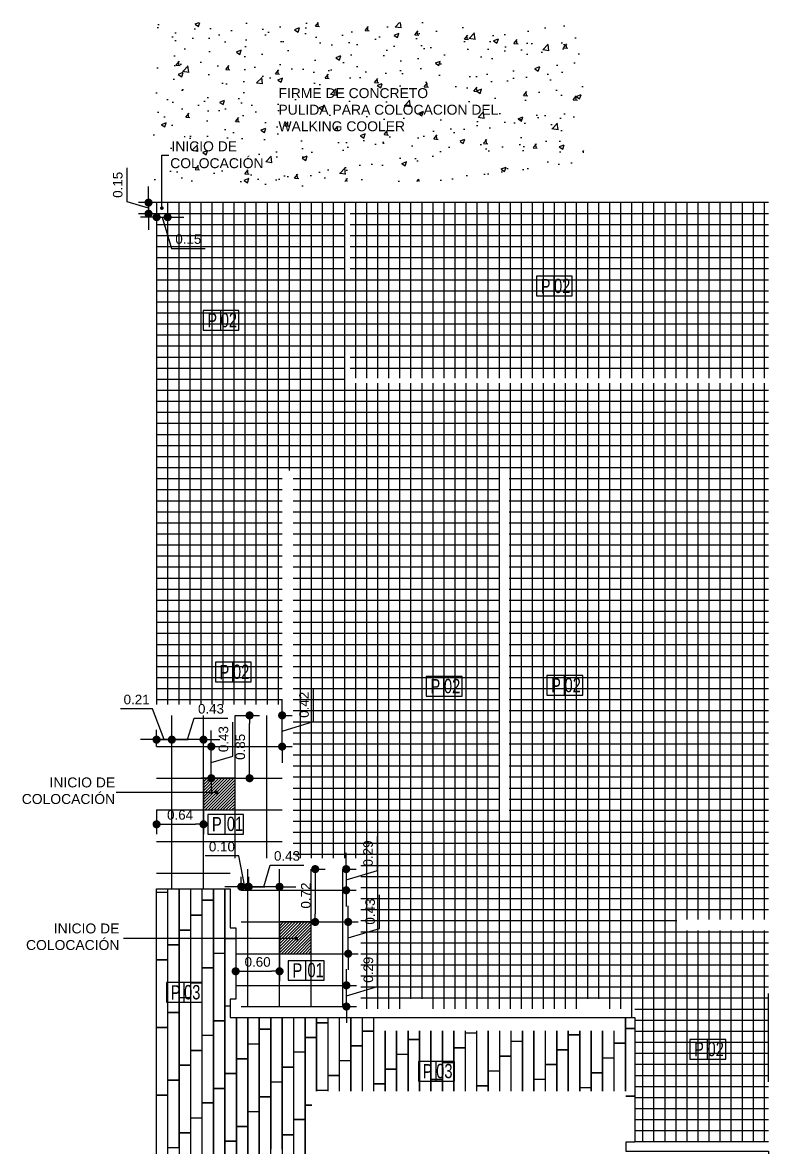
# Model space of a CAD drawing. Header units: metres. Extents: x 289 to 442, y 174 to 231.
# Drawn here: x 394.31 to 404.44, y 187.36 to 202.63 of the extents above; entities that cross this region are included whole.
import ezdxf

# ---------------------------------------------------------------- set-up
doc = ezdxf.new("R2010")
doc.units = ezdxf.units.M
doc.layers.add('A-Piso', color=9, linetype='Continuous')
doc.layers.add('DIM', color=8, linetype='Continuous')
doc.styles.add('Arial', font='arial.ttf', dxfattribs={"height": 0.15})
doc.styles.add('Cotas 75', font='arial.ttf', dxfattribs={"height": 0.13})
doc.styles.add('SWISS', font='swisscl.ttf')
doc.dimstyles.new('COTAS CONSTRUCTIVAS 1-100', dxfattribs={"dimtxt": 0.15, "dimasz": 0.05, "dimexe": 0.11, "dimexo": 0, "dimgap": 0.05, "dimtad": 2, "dimzin": 1, "dimdsep": 46, "dimtxsty": 'Arial', "dimblk": 'DOT', "dimcen": -0.07, "dimdle": 0.15, "dimclrd": 9, "dimclre": 9, "dimclrt": 7, "dimaunit": 1, "dimadec": 4, "dimazin": 0, "dimtfac": 1, "dimtix": 1, "dimtmove": 2, "dimatfit": 1, "dimldrblk": 'DOT', "dimfxl": 0, "dimtolj": 1, "dimtzin": 0, "dimarcsym": 0})
doc.dimstyles.new('Estilo 75', dxfattribs={"dimtxt": 0.13, "dimasz": 0.11, "dimexe": 0.135, "dimexo": 0, "dimgap": 0.06, "dimtad": 1, "dimzin": 1, "dimdsep": 46, "dimtxsty": 'Cotas 75', "dimblk": 'DOT', "dimcen": 0.135, "dimdle": 0.135, "dimclrd": 9, "dimclre": 9, "dimclrt": 256, "dimadec": 0, "dimazin": 0, "dimtfac": 1, "dimtmove": 1, "dimatfit": 1, "dimfxl": 0, "dimarcsym": 0})

# ---------------------------------------------------------------- blocks, each defined once
blk = doc.blocks.new('_Dot')
at = {"color": 0, "linetype": 'ByBlock', "lineweight": -2}
blk.add_line((-0.5, 0), (-1, 0), dxfattribs=at)
at = {"color": 0, "linetype": 'ByBlock', "const_width": 0.5}
blk.add_lwpolyline([(-0.25, 0, 1), (0.25, 0, 1)], format="xyb", close=True, dxfattribs=at)
blk = doc.blocks.new('*D5')
at = {"layer": 'A-Piso', "color": 9, "lineweight": -2, "transparency": 16777216}
for p, q in [((396.075, 193.317), (395.642, 193.317)), ((396.234, 192.899), (396.075, 193.317)), ((396.13, 192.805), (396.13, 193.034)), ((396.337, 192.805), (396.337, 193.034)), ((396.02, 192.899), (395.91, 192.899)), ((396.13, 192.899), (396.337, 192.899)), ((396.13, 192.899), (396.337, 192.899)), ((396.447, 192.899), (396.557, 192.899))]:
    blk.add_line(p, q, dxfattribs=at)
at = {"layer": 'A-Piso', "color": 9, "lineweight": -2, "transparency": 16777216, "xscale": 0.11, "yscale": 0.11, "zscale": 0.11}
blk.add_blockref('_Dot', (396.13, 192.899), dxfattribs=at)
at = {"layer": 'A-Piso', "color": 9, "lineweight": -2, "transparency": 16777216, "xscale": 0.11, "yscale": 0.11, "zscale": 0.11, "rotation": 180}
blk.add_blockref('_Dot', (396.337, 192.899), dxfattribs=at)
at = {"layer": 'A-Piso', "transparency": 16777216, "insert": (395.859, 193.443), "char_height": 0.13, "attachment_point": 5, "style": 'Cotas 75'}
blk.add_mtext('0.21', dxfattribs=at)
blk = doc.blocks.new('*D6')
at = {"layer": 'A-Piso', "color": 9, "lineweight": -2, "transparency": 16777216}
for p, q in [((396.552, 192.899), (396.64, 193.191)), ((396.64, 193.191), (397.097, 193.191)), ((396.337, 192.805), (396.337, 193.034)), ((396.767, 192.805), (396.767, 193.034)), ((396.227, 192.899), (396.117, 192.899)), ((396.767, 192.899), (396.337, 192.899)), ((396.767, 192.899), (396.337, 192.899)), ((396.877, 192.899), (396.987, 192.899))]:
    blk.add_line(p, q, dxfattribs=at)
at = {"layer": 'A-Piso', "color": 9, "lineweight": -2, "transparency": 16777216, "xscale": 0.11, "yscale": 0.11, "zscale": 0.11}
blk.add_blockref('_Dot', (396.337, 192.899), dxfattribs=at)
at = {"layer": 'A-Piso', "color": 9, "lineweight": -2, "transparency": 16777216, "xscale": 0.11, "yscale": 0.11, "zscale": 0.11, "rotation": 180}
blk.add_blockref('_Dot', (396.767, 192.899), dxfattribs=at)
at = {"layer": 'A-Piso', "transparency": 16777216, "insert": (396.869, 193.317), "char_height": 0.13, "attachment_point": 5, "style": 'Cotas 75'}
blk.add_mtext('0.43', dxfattribs=at)
blk = doc.blocks.new('*D7')
at = {"layer": 'A-Piso', "color": 9, "lineweight": -2, "transparency": 16777216}
for p, q in [((396.873, 192.915), (396.873, 193.025)), ((397.164, 192.677), (397.164, 193.135)), ((396.767, 192.805), (397.008, 192.805)), ((396.873, 192.375), (396.873, 192.805)), ((396.873, 192.375), (396.873, 192.805)), ((396.873, 192.59), (397.164, 192.677)), ((397.197, 192.375), (396.738, 192.375)), ((396.873, 192.265), (396.873, 192.155))]:
    blk.add_line(p, q, dxfattribs=at)
at = {"layer": 'A-Piso', "color": 9, "lineweight": -2, "transparency": 16777216, "xscale": 0.11, "yscale": 0.11, "zscale": 0.11}
for p, rotation in [((396.873, 192.805), 270), ((396.873, 192.375), 90)]:
    blk.add_blockref('_Dot', p, dxfattribs=dict(at, rotation=rotation))
at = {"layer": 'A-Piso', "transparency": 16777216, "insert": (397.038, 192.906), "char_height": 0.13, "attachment_point": 5, "rotation": 90, "style": 'Cotas 75'}
blk.add_mtext('0.43', dxfattribs=at)
blk = doc.blocks.new('*D8')
at = {"layer": 'A-Piso', "color": 9, "lineweight": -2, "transparency": 16777216}
for p, q in [((397.197, 193.228), (397.528, 193.228)), ((397.393, 192.485), (397.393, 193.118)), ((397.197, 192.375), (397.528, 192.375))]:
    blk.add_line(p, q, dxfattribs=at)
at = {"layer": 'A-Piso', "color": 9, "lineweight": -2, "transparency": 16777216, "xscale": 0.11, "yscale": 0.11, "zscale": 0.11}
for p, rotation in [((397.393, 193.228), 90), ((397.393, 192.375), 270)]:
    blk.add_blockref('_Dot', p, dxfattribs=dict(at, rotation=rotation))
at = {"layer": 'A-Piso', "transparency": 16777216, "insert": (397.267, 192.801), "char_height": 0.13, "attachment_point": 5, "rotation": 90, "style": 'Cotas 75'}
blk.add_mtext('0.85', dxfattribs=at)
blk = doc.blocks.new('*D9')
at = {"layer": 'A-Piso', "color": 9, "lineweight": -2, "transparency": 16777216}
for p, q in [((396.13, 191.945), (396.13, 191.615)), ((396.767, 191.945), (396.767, 191.615)), ((396.24, 191.75), (396.657, 191.75))]:
    blk.add_line(p, q, dxfattribs=at)
at = {"layer": 'A-Piso', "color": 9, "lineweight": -2, "transparency": 16777216, "xscale": 0.11, "yscale": 0.11, "zscale": 0.11, "rotation": 180}
blk.add_blockref('_Dot', (396.13, 191.75), dxfattribs=at)
at = {"layer": 'A-Piso', "color": 9, "lineweight": -2, "transparency": 16777216, "xscale": 0.11, "yscale": 0.11, "zscale": 0.11}
blk.add_blockref('_Dot', (396.767, 191.75), dxfattribs=at)
at = {"layer": 'A-Piso', "transparency": 16777216, "insert": (396.449, 191.877), "char_height": 0.13, "attachment_point": 5, "style": 'Cotas 75'}
blk.add_mtext('0.64', dxfattribs=at)
blk = doc.blocks.new('*D10')
at = {"layer": 'A-Piso', "color": 9, "lineweight": -2, "transparency": 16777216}
for p, q in [((397.246, 191.32), (396.789, 191.32)), ((397.33, 190.902), (397.246, 191.32)), ((397.279, 190.854), (397.279, 191.037)), ((397.381, 190.879), (397.381, 191.037)), ((397.169, 190.902), (397.059, 190.902)), ((397.279, 190.902), (397.381, 190.902)), ((397.279, 190.902), (397.381, 190.902)), ((397.491, 190.902), (397.601, 190.902))]:
    blk.add_line(p, q, dxfattribs=at)
at = {"layer": 'A-Piso', "color": 9, "lineweight": -2, "transparency": 16777216, "xscale": 0.11, "yscale": 0.11, "zscale": 0.11}
blk.add_blockref('_Dot', (397.279, 190.902), dxfattribs=at)
at = {"layer": 'A-Piso', "color": 9, "lineweight": -2, "transparency": 16777216, "xscale": 0.11, "yscale": 0.11, "zscale": 0.11, "rotation": 180}
blk.add_blockref('_Dot', (397.381, 190.902), dxfattribs=at)
at = {"layer": 'A-Piso', "transparency": 16777216, "insert": (397.017, 191.446), "char_height": 0.13, "attachment_point": 5, "style": 'Cotas 75'}
blk.add_mtext('0.10', dxfattribs=at)
blk = doc.blocks.new('*D11')
at = {"layer": 'A-Piso', "color": 9, "lineweight": -2, "transparency": 16777216}
for p, q in [((397.585, 190.902), (397.673, 191.194)), ((397.673, 191.194), (398.13, 191.194)), ((397.37, 190.854), (397.37, 191.037)), ((397.8, 190.854), (397.8, 191.037)), ((397.26, 190.902), (397.15, 190.902)), ((397.8, 190.902), (397.37, 190.902)), ((397.8, 190.902), (397.37, 190.902)), ((397.91, 190.902), (398.02, 190.902))]:
    blk.add_line(p, q, dxfattribs=at)
at = {"layer": 'A-Piso', "color": 9, "lineweight": -2, "transparency": 16777216, "xscale": 0.11, "yscale": 0.11, "zscale": 0.11}
blk.add_blockref('_Dot', (397.37, 190.902), dxfattribs=at)
at = {"layer": 'A-Piso', "color": 9, "lineweight": -2, "transparency": 16777216, "xscale": 0.11, "yscale": 0.11, "zscale": 0.11, "rotation": 180}
blk.add_blockref('_Dot', (397.8, 190.902), dxfattribs=at)
at = {"layer": 'A-Piso', "transparency": 16777216, "insert": (397.901, 191.32), "char_height": 0.13, "attachment_point": 5, "style": 'Cotas 75'}
blk.add_mtext('0.43', dxfattribs=at)
blk = doc.blocks.new('*D12')
at = {"layer": 'A-Piso', "color": 9, "lineweight": -2, "transparency": 16777216}
for p, q in [((398.259, 193.144), (398.259, 193.6)), ((397.835, 193.338), (397.835, 193.448)), ((397.835, 193.228), (397.97, 193.228)), ((397.835, 192.805), (397.835, 193.228)), ((397.835, 192.805), (397.835, 193.228)), ((397.835, 193.016), (398.259, 193.144)), ((397.835, 192.805), (397.97, 192.805)), ((397.835, 192.695), (397.835, 192.585))]:
    blk.add_line(p, q, dxfattribs=at)
at = {"layer": 'A-Piso', "color": 9, "lineweight": -2, "transparency": 16777216, "xscale": 0.11, "yscale": 0.11, "zscale": 0.11}
for p, rotation in [((397.835, 193.228), 270), ((397.835, 192.805), 90)]:
    blk.add_blockref('_Dot', p, dxfattribs=dict(at, rotation=rotation))
at = {"layer": 'A-Piso', "transparency": 16777216, "insert": (398.133, 193.372), "char_height": 0.13, "attachment_point": 5, "rotation": 90, "style": 'Cotas 75'}
blk.add_mtext('0.42', dxfattribs=at)
blk = doc.blocks.new('*D13')
at = {"layer": 'A-Piso', "color": 9, "lineweight": -2, "transparency": 16777216}
for p, q in [((399.129, 191.125), (399.129, 191.583)), ((398.705, 191.252), (398.705, 191.362)), ((398.66, 191.142), (398.84, 191.142)), ((398.705, 191.142), (398.705, 190.854)), ((398.705, 191.142), (398.705, 190.854)), ((398.705, 190.998), (399.129, 191.125)), ((398.66, 190.854), (398.84, 190.854)), ((398.705, 190.744), (398.705, 190.634))]:
    blk.add_line(p, q, dxfattribs=at)
at = {"layer": 'A-Piso', "color": 9, "lineweight": -2, "transparency": 16777216, "xscale": 0.11, "yscale": 0.11, "zscale": 0.11}
for p, rotation in [((398.705, 191.142), 270), ((398.705, 190.854), 90)]:
    blk.add_blockref('_Dot', p, dxfattribs=dict(at, rotation=rotation))
at = {"layer": 'A-Piso', "transparency": 16777216, "insert": (399.002, 191.354), "char_height": 0.13, "attachment_point": 5, "rotation": 90, "style": 'Cotas 75'}
blk.add_mtext('0.29', dxfattribs=at)
blk = doc.blocks.new('*D14')
at = {"layer": 'A-Piso', "color": 9, "lineweight": -2, "transparency": 16777216}
for p, q in [((398.23, 191.142), (398.419, 191.142)), ((398.284, 191.032), (398.284, 190.534)), ((398.23, 190.424), (398.419, 190.424))]:
    blk.add_line(p, q, dxfattribs=at)
at = {"layer": 'A-Piso', "color": 9, "lineweight": -2, "transparency": 16777216, "xscale": 0.11, "yscale": 0.11, "zscale": 0.11}
for p, rotation in [((398.284, 191.142), 90), ((398.284, 190.424), 270)]:
    blk.add_blockref('_Dot', p, dxfattribs=dict(at, rotation=rotation))
at = {"layer": 'A-Piso', "transparency": 16777216, "insert": (398.157, 190.783), "char_height": 0.13, "attachment_point": 5, "rotation": 90, "style": 'Cotas 75'}
blk.add_mtext('0.72', dxfattribs=at)
blk = doc.blocks.new('*D15')
at = {"layer": 'A-Piso', "color": 9, "lineweight": -2, "transparency": 16777216}
for p, q in [((397.204, 189.994), (397.204, 189.62)), ((397.8, 189.994), (397.8, 189.62)), ((397.314, 189.755), (397.69, 189.755))]:
    blk.add_line(p, q, dxfattribs=at)
at = {"layer": 'A-Piso', "color": 9, "lineweight": -2, "transparency": 16777216, "xscale": 0.11, "yscale": 0.11, "zscale": 0.11, "rotation": 180}
blk.add_blockref('_Dot', (397.204, 189.755), dxfattribs=at)
at = {"layer": 'A-Piso', "color": 9, "lineweight": -2, "transparency": 16777216, "xscale": 0.11, "yscale": 0.11, "zscale": 0.11}
blk.add_blockref('_Dot', (397.8, 189.755), dxfattribs=at)
at = {"layer": 'A-Piso', "transparency": 16777216, "insert": (397.502, 189.881), "char_height": 0.13, "attachment_point": 5, "style": 'Cotas 75'}
blk.add_mtext('0.60', dxfattribs=at)
blk = doc.blocks.new('*D16')
at = {"layer": 'A-Piso', "color": 9, "lineweight": -2, "transparency": 16777216}
for p, q in [((399.156, 190.336), (399.156, 190.794)), ((398.732, 190.534), (398.732, 190.644)), ((398.66, 190.424), (398.867, 190.424)), ((398.732, 189.994), (398.732, 190.424)), ((398.732, 189.994), (398.732, 190.424)), ((398.732, 190.209), (399.156, 190.336)), ((398.66, 189.994), (398.867, 189.994)), ((398.732, 189.884), (398.732, 189.774))]:
    blk.add_line(p, q, dxfattribs=at)
at = {"layer": 'A-Piso', "color": 9, "lineweight": -2, "transparency": 16777216, "xscale": 0.11, "yscale": 0.11, "zscale": 0.11}
for p, rotation in [((398.732, 190.424), 270), ((398.732, 189.994), 90)]:
    blk.add_blockref('_Dot', p, dxfattribs=dict(at, rotation=rotation))
at = {"layer": 'A-Piso', "transparency": 16777216, "insert": (399.03, 190.565), "char_height": 0.13, "attachment_point": 5, "rotation": 90, "style": 'Cotas 75'}
blk.add_mtext('0.43', dxfattribs=at)
blk = doc.blocks.new('*D17')
at = {"layer": 'A-Piso', "color": 9, "lineweight": -2, "transparency": 16777216}
for p, q in [((399.132, 189.547), (399.132, 190.005)), ((398.708, 189.674), (398.708, 189.784)), ((398.66, 189.564), (398.843, 189.564)), ((398.708, 189.276), (398.708, 189.564)), ((398.708, 189.276), (398.708, 189.564)), ((398.708, 189.42), (399.132, 189.547)), ((398.66, 189.276), (398.843, 189.276)), ((398.708, 189.166), (398.708, 189.056))]:
    blk.add_line(p, q, dxfattribs=at)
at = {"layer": 'A-Piso', "color": 9, "lineweight": -2, "transparency": 16777216, "xscale": 0.11, "yscale": 0.11, "zscale": 0.11}
for p, rotation in [((398.708, 189.564), 270), ((398.708, 189.276), 90)]:
    blk.add_blockref('_Dot', p, dxfattribs=dict(at, rotation=rotation))
at = {"layer": 'A-Piso', "transparency": 16777216, "insert": (399.006, 189.776), "char_height": 0.13, "attachment_point": 5, "rotation": 90, "style": 'Cotas 75'}
blk.add_mtext('0.29', dxfattribs=at)
blk = doc.blocks.new('*D25')
at = {"layer": 'A-Piso', "color": 9, "lineweight": -2, "transparency": 16777216}
for p, q in [((395.729, 200.201), (395.729, 200.659)), ((396.021, 200.298), (396.021, 200.408)), ((396.021, 200.113), (395.729, 200.201)), ((396.13, 200.188), (395.886, 200.188)), ((396.13, 200.038), (395.886, 200.038)), ((396.021, 200.188), (396.021, 200.038)), ((396.021, 200.188), (396.021, 200.038)), ((396.021, 199.928), (396.021, 199.818))]:
    blk.add_line(p, q, dxfattribs=at)
at = {"layer": 'A-Piso', "color": 9, "lineweight": -2, "transparency": 16777216, "xscale": 0.11, "yscale": 0.11, "zscale": 0.11}
for p, rotation in [((396.021, 200.188), 270), ((396.021, 200.038), 90)]:
    blk.add_blockref('_Dot', p, dxfattribs=dict(at, rotation=rotation))
at = {"layer": 'A-Piso', "transparency": 16777216, "insert": (395.603, 200.43), "char_height": 0.13, "attachment_point": 5, "rotation": 90, "style": 'Cotas 75'}
blk.add_mtext('0.15', dxfattribs=at)
blk = doc.blocks.new('*D26')
at = {"layer": 'A-Piso', "color": 9, "lineweight": -2, "transparency": 16777216}
for p, q in [((396.13, 200.038), (396.13, 199.856)), ((396.28, 200.038), (396.28, 199.856)), ((396.02, 199.991), (395.91, 199.991)), ((396.13, 199.991), (396.28, 199.991)), ((396.13, 199.991), (396.28, 199.991)), ((396.205, 199.991), (396.332, 199.566)), ((396.39, 199.991), (396.5, 199.991)), ((396.332, 199.566), (396.791, 199.566))]:
    blk.add_line(p, q, dxfattribs=at)
at = {"layer": 'A-Piso', "color": 9, "lineweight": -2, "transparency": 16777216, "xscale": 0.11, "yscale": 0.11, "zscale": 0.11}
blk.add_blockref('_Dot', (396.13, 199.991), dxfattribs=at)
at = {"layer": 'A-Piso', "color": 9, "lineweight": -2, "transparency": 16777216, "xscale": 0.11, "yscale": 0.11, "zscale": 0.11, "rotation": 180}
blk.add_blockref('_Dot', (396.28, 199.991), dxfattribs=at)
at = {"layer": 'A-Piso', "transparency": 16777216, "insert": (396.561, 199.693), "char_height": 0.13, "attachment_point": 5, "style": 'Cotas 75'}
blk.add_mtext('0.15', dxfattribs=at)

msp = doc.modelspace()

# ---------------------------------------------------------------- hatches: boundary and pattern name
at = {"true_color": 0x939598}
h = msp.add_hatch(dxfattribs=at)
h.set_pattern_fill('ANSI31', color=252, scale=0.009)
h.paths.add_polyline_path([(397.197, 192.375), (396.767, 192.375), (396.767, 191.945), (397.197, 191.945)])
h = msp.add_hatch(dxfattribs=at)
h.set_pattern_fill('ANSI31', color=252, scale=0.009)
h.paths.add_polyline_path([(398.23, 190.303, -0.127008), (398.081, 190.383, -0.110816), (398.044, 190.424), (397.8, 190.424), (397.8, 190.072), (397.821, 190.051, -0.002561), (397.827, 190.045), (397.827, 190.045), (397.8, 190.017), (397.8, 189.994), (398.23, 189.994)])
h.paths.add_polyline_path([(398.119, 190.424), (398.046, 190.424, 0.108588), (398.083, 190.384, 0.126711), (398.23, 190.305), (398.23, 190.363, -0.003834), (398.225, 190.364, -0.119942)], flags=17)
h.paths.add_polyline_path([(398.23, 190.424), (398.044, 190.424, 0.110816), (398.081, 190.383, 0.127008), (398.23, 190.303)])
h.paths.add_polyline_path([(397.821, 190.051, 0.008566), (397.8, 190.071), (397.8, 190.017), (397.827, 190.045)], flags=17)
h = msp.add_hatch(dxfattribs=at)
h.set_pattern_fill('ANSI31', color=252, scale=0.009)
h.paths.add_polyline_path([(398.23, 190.363, -0.003834), (398.225, 190.364, -0.119942), (398.119, 190.424), (398.046, 190.424, 0.108588), (398.083, 190.384, 0.126711), (398.23, 190.305)])
at = {"layer": 'DIM'}
h = msp.add_hatch(dxfattribs=at)
h.set_pattern_fill('AR-CONC', color=256, scale=0.0037)
h.set_pattern_definition([(50, (-5598.3021, -1620.7972), (0.674083275, -0.058974616), [0.070485, -0.775335]), (355, (-5598.3021, -1620.7972), (-0.13040066, 0.70691033), [0.056388, -0.62027016]), (100.451445, (-5598.2459, -1620.8021), (0.543682614, 0.64793568), [0.05990303, -0.658933905]), (46.1842, (-5598.3021, -1620.60925), (1.00299245, -0.15555661), [0.1057275, -1.1630025]), (96.635558, (-5598.2185, -1620.6222), (0.8783953, 0.91547666), [0.08985459, -0.98840175]), (351.184151, (-5598.3021, -1620.6092), (0.8783953, 0.91547666), [0.08458188, -0.930401]), (21, (-5598.2081, -1620.65624), (0.56097325, -0.378381233), [0.070485, -0.775335]), (326, (-5598.2081, -1620.65624), (0.228667505, 0.681495475), [0.056388, -0.620268]), (71.451445, (-5598.16136, -1620.6878), (0.78964075, 0.303114245), [0.05990303, -0.65893277]), (37.5, (-5598.30209, -1620.7972), (0.011427832, 0.312853644), [0, -0.6127496, 0, -0.629666, 0, -0.6226175]), (7.5, (-5598.3021, -1620.7972), (0.247232751, 0.370668127), [0, -0.3590036, 0, -0.5986526, 0, -0.2372995]), (327.5, (-5598.51166, -1620.7972), (0.501685202, -0.021196353), [0, -0.23495, 0, -0.733044, 0, -0.972693]), (317.5, (-5598.60564, -1620.7972), (0.54807797, 0.094078017), [0, -0.305435, 0, -0.4868164, 0, -0.690753])])
h.paths.add_polyline_path([(401.934, 202.633), (400.253, 202.633), (400.253, 202.011), (400.151, 202.011), (400.151, 202.633), (396.083, 202.633), (396.082, 200.475), (397.334, 200.475), (397.334, 200.374), (398.248, 200.374), (398.248, 200.475), (400.151, 200.475), (400.151, 201.097), (400.253, 201.097), (400.253, 200.475), (401.934, 200.475)])

# ---------------------------------------------------------------- linework, layer by layer
for points in [[(396.337, 190.875), (396.337, 193.228)], [(396.767, 190.875), (396.767, 193.228)], [(397.197, 191.292), (397.197, 193.228)], [(397.627, 191.292), (397.627, 193.228)], [(396.13, 192.805), (397.835, 192.805)], [(396.13, 192.375), (397.835, 192.375)], [(396.13, 191.945), (397.835, 191.945)], [(396.13, 191.515), (397.835, 191.515)], [(396.13, 191.085), (397.129, 191.085)], [(397.37, 189.276), (397.37, 191.142)], [(397.8, 189.276), (397.8, 191.142)], [(398.23, 189.276), (398.23, 191.142)], [(398.66, 189.276), (398.66, 191.142)], [(397.204, 190.346), (397.204, 189.376), (397.129, 189.376), (397.129, 189.126), (402.503, 189.126), (402.623, 189.126), (402.623, 187.435), (402.503, 187.435), (402.503, 187.315), (404.44, 187.315), (404.44, 179.842), (396.13, 179.842), (396.13, 190.875), (397.129, 190.875), (397.129, 190.346)], [(396.13, 179.842), (396.13, 190.875)], [(396.282, 190.83), (396.282, 190.875)], [(396.285, 190.117), (396.285, 190.875)], [(396.438, 190.117), (396.438, 190.875)], [(396.441, 190.318), (396.441, 190.875)], [(396.593, 190.318), (396.593, 190.875)], [(396.596, 190.519), (396.596, 190.875)], [(396.748, 190.519), (396.748, 190.875)], [(396.751, 190.72), (396.751, 190.875)], [(396.904, 190.72), (396.904, 190.875)], [(396.907, 190.003), (396.907, 190.875)], [(397.059, 190.003), (397.059, 190.875)], [(397.062, 190.204), (397.062, 190.875)], [(396.13, 190.83), (396.282, 190.83)], [(396.13, 190.827), (396.282, 190.827)], [(396.282, 189.913), (396.282, 190.827)], [(397.279, 190.854), (398.752, 190.854)], [(396.904, 190.72), (396.751, 190.72)], [(396.904, 190.717), (396.751, 190.717)], [(396.751, 189.802), (396.751, 190.717)], [(396.904, 189.802), (396.904, 190.717)], [(396.596, 190.519), (396.748, 190.519)], [(396.596, 190.516), (396.748, 190.516)], [(396.596, 189.601), (396.596, 190.516)], [(396.748, 189.601), (396.748, 190.516)], [(397.279, 190.424), (398.752, 190.424)], [(396.441, 190.318), (396.593, 190.318)], [(396.441, 190.315), (396.593, 190.315)], [(396.441, 189.4), (396.441, 190.315)], [(396.593, 189.4), (396.593, 190.315)], [(396.285, 190.117), (396.438, 190.117)], [(396.285, 190.114), (396.438, 190.114)], [(396.285, 189.199), (396.285, 190.114)], [(396.438, 189.199), (396.438, 190.114)], [(397.062, 190.204), (397.204, 190.204)], [(397.062, 190.201), (397.204, 190.201)], [(397.062, 189.287), (397.062, 190.201)], [(396.907, 190.003), (397.059, 190.003)], [(396.907, 190), (397.059, 190)], [(396.907, 189.086), (396.907, 190)], [(397.059, 189.086), (397.059, 190)], [(397.204, 189.994), (398.752, 189.994)], [(396.13, 189.913), (396.282, 189.913)], [(396.13, 189.91), (396.282, 189.91)], [(396.282, 188.995), (396.282, 189.91)], [(396.904, 189.802), (396.751, 189.802)], [(396.904, 189.799), (396.751, 189.799)], [(396.751, 188.885), (396.751, 189.799)], [(396.904, 188.885), (396.904, 189.799)], [(396.596, 189.601), (396.748, 189.601)], [(396.596, 189.598), (396.748, 189.598)], [(396.596, 188.684), (396.596, 189.598)], [(396.748, 188.684), (396.748, 189.598)], [(397.204, 189.564), (398.752, 189.564)], [(396.441, 189.4), (396.593, 189.4)], [(396.441, 189.397), (396.593, 189.397)], [(396.441, 188.483), (396.441, 189.397)], [(396.593, 188.483), (396.593, 189.397)], [(404.44, 188.254), (404.44, 189.454)], [(396.285, 189.199), (396.438, 189.199)], [(396.285, 189.196), (396.438, 189.196)], [(396.285, 188.282), (396.285, 189.196)], [(396.438, 188.282), (396.438, 189.196)], [(397.062, 189.287), (397.129, 189.287)], [(397.062, 189.284), (397.129, 189.284)], [(397.062, 188.37), (397.062, 189.284)], [(397.279, 189.276), (398.752, 189.276)], [(396.907, 189.086), (397.059, 189.086)], [(396.907, 189.083), (397.059, 189.083)], [(396.907, 188.169), (396.907, 189.083)], [(397.059, 188.169), (397.059, 189.083)], [(397.215, 188.37), (397.215, 189.126)], [(397.218, 188.571), (397.218, 189.126)], [(397.37, 188.571), (397.37, 189.126)], [(397.373, 188.772), (397.373, 189.126)], [(397.525, 188.772), (397.525, 189.126)], [(397.528, 188.973), (397.528, 189.126)], [(397.681, 188.973), (397.681, 189.126)], [(397.684, 188.256), (397.684, 189.126)], [(397.836, 188.256), (397.836, 189.126)], [(397.839, 188.457), (397.839, 189.126)], [(397.992, 188.457), (397.992, 189.126)], [(397.995, 188.658), (397.995, 189.126)], [(398.147, 188.658), (398.147, 189.126)], [(398.15, 188.859), (398.15, 189.126)], [(398.302, 188.859), (398.302, 189.126)], [(398.305, 189.06), (398.305, 189.126)], [(398.305, 189.06), (398.458, 189.06)], [(398.305, 189.057), (398.458, 189.057)], [(398.305, 188.143), (398.305, 189.057)], [(398.458, 189.06), (398.458, 189.126)], [(398.458, 188.143), (398.458, 189.057)], [(398.461, 188.344), (398.461, 189.126)], [(398.613, 188.344), (398.613, 189.126)], [(398.616, 188.128), (398.616, 189.126)], [(398.769, 188.128), (398.769, 189.126)], [(398.772, 188.128), (398.772, 189.126)], [(398.924, 188.128), (398.924, 189.126)], [(398.927, 188.128), (398.927, 189.126)], [(399.079, 188.128), (399.079, 189.126)], [(399.082, 188.128), (399.082, 189.126)], [(402.498, 188.128), (402.498, 189.126)], [(402.501, 188.128), (402.501, 189.126)], [(396.13, 188.995), (396.282, 188.995)], [(396.13, 188.992), (396.282, 188.992)], [(396.282, 188.078), (396.282, 188.992)], [(397.528, 188.973), (397.681, 188.973)], [(397.528, 188.97), (397.681, 188.97)], [(397.528, 188.055), (397.528, 188.97)], [(397.681, 187.138), (397.681, 188.97)], [(398.927, 188.947), (399.079, 188.947)], [(398.927, 188.944), (399.079, 188.944)], [(399.235, 188.128), (399.235, 188.948)], [(399.238, 188.128), (399.238, 188.948)], [(399.39, 188.128), (399.39, 188.948)], [(399.393, 188.128), (399.393, 188.948)], [(399.546, 188.632), (399.546, 188.948)], [(399.549, 188.833), (399.549, 188.948)], [(399.701, 188.833), (399.701, 188.948)], [(399.704, 188.128), (399.704, 188.948)], [(399.856, 188.128), (399.856, 188.948)], [(399.859, 188.128), (399.859, 188.948)], [(400.012, 188.128), (400.012, 188.948)], [(400.015, 188.519), (400.015, 188.948)], [(400.167, 188.128), (400.167, 188.948)], [(400.17, 188.128), (400.17, 188.948)], [(400.323, 188.128), (400.323, 188.948)], [(400.326, 188.128), (400.326, 188.948)], [(400.326, 188.921), (400.481, 188.921)], [(400.326, 188.918), (400.481, 188.918)], [(400.478, 188.128), (400.478, 188.948)], [(400.481, 188.128), (400.481, 188.948)], [(400.633, 188.128), (400.633, 188.948)], [(400.636, 188.128), (400.636, 188.948)], [(400.789, 188.128), (400.789, 188.948)], [(400.792, 188.128), (400.792, 188.948)], [(400.944, 188.128), (400.944, 188.948)], [(400.947, 188.128), (400.947, 188.948)], [(401.1, 188.128), (401.1, 188.948)], [(401.103, 188.128), (401.103, 188.948)], [(401.255, 188.128), (401.255, 188.948)], [(401.258, 188.128), (401.258, 188.948)], [(401.41, 188.128), (401.41, 188.948)], [(401.413, 188.128), (401.413, 188.948)], [(401.566, 188.128), (401.566, 188.948)], [(401.569, 188.128), (401.569, 188.948)], [(401.721, 188.128), (401.721, 188.948)], [(401.724, 188.128), (401.724, 188.948)], [(401.724, 188.895), (401.877, 188.895)], [(401.724, 188.892), (401.877, 188.892)], [(401.877, 188.128), (401.877, 188.948)], [(401.88, 188.128), (401.88, 188.948)], [(402.032, 188.128), (402.032, 188.948)], [(402.035, 188.128), (402.035, 188.948)], [(402.187, 188.128), (402.187, 188.948)], [(402.19, 188.128), (402.19, 188.948)], [(402.343, 188.128), (402.343, 188.948)], [(402.346, 188.128), (402.346, 188.948)], [(402.501, 188.983), (402.623, 188.983)], [(402.501, 188.98), (402.623, 188.98)], [(396.904, 188.885), (396.751, 188.885)], [(396.904, 188.882), (396.751, 188.882)], [(396.751, 187.968), (396.751, 188.882)], [(396.904, 187.968), (396.904, 188.882)], [(397.373, 188.772), (397.525, 188.772)], [(397.373, 188.769), (397.525, 188.769)], [(397.373, 187.854), (397.373, 188.769)], [(397.525, 187.854), (397.525, 188.769)], [(398.15, 188.859), (398.302, 188.859)], [(398.15, 188.856), (398.302, 188.856)], [(398.15, 187.942), (398.15, 188.856)], [(398.302, 188.128), (398.302, 188.856)], [(398.772, 188.746), (398.924, 188.746)], [(398.772, 188.743), (398.924, 188.743)], [(399.549, 188.833), (399.701, 188.833)], [(399.549, 188.83), (399.701, 188.83)], [(399.549, 188.128), (399.549, 188.83)], [(399.701, 188.128), (399.701, 188.83)], [(400.947, 188.808), (401.1, 188.808)], [(400.947, 188.805), (401.1, 188.805)], [(402.346, 188.782), (402.498, 188.782)], [(402.346, 188.779), (402.498, 188.779)], [(396.596, 188.684), (396.748, 188.684)], [(396.596, 188.681), (396.748, 188.681)], [(396.596, 187.767), (396.596, 188.681)], [(396.748, 187.767), (396.748, 188.681)], [(398.147, 188.658), (397.995, 188.658)], [(398.147, 188.655), (397.995, 188.655)], [(397.995, 187.741), (397.995, 188.655)], [(398.147, 187.741), (398.147, 188.655)], [(399.393, 188.632), (399.546, 188.632)], [(399.393, 188.629), (399.546, 188.629)], [(399.546, 188.128), (399.546, 188.629)], [(400.17, 188.72), (400.323, 188.72)], [(400.17, 188.717), (400.323, 188.717)], [(400.792, 188.607), (400.944, 188.607)], [(400.792, 188.604), (400.944, 188.604)], [(401.569, 188.694), (401.721, 188.694)], [(401.569, 188.691), (401.721, 188.691)], [(396.441, 188.483), (396.593, 188.483)], [(396.441, 188.48), (396.593, 188.48)], [(396.441, 187.566), (396.441, 188.48)], [(396.593, 187.566), (396.593, 188.48)], [(397.218, 188.571), (397.37, 188.571)], [(397.218, 188.568), (397.37, 188.568)], [(397.218, 187.653), (397.218, 188.568)], [(397.37, 187.653), (397.37, 188.568)], [(397.839, 188.457), (397.992, 188.457)], [(397.839, 188.454), (397.992, 188.454)], [(397.839, 187.54), (397.839, 188.454)], [(397.992, 187.54), (397.992, 188.454)], [(398.616, 188.545), (398.769, 188.545)], [(398.616, 188.542), (398.769, 188.542)], [(399.238, 188.431), (399.39, 188.431)], [(400.015, 188.519), (400.167, 188.519)], [(400.015, 188.516), (400.167, 188.516)], [(400.015, 188.128), (400.015, 188.516)], [(401.413, 188.493), (401.566, 188.493)], [(401.413, 188.49), (401.566, 188.49)], [(402.19, 188.581), (402.343, 188.581)], [(402.19, 188.578), (402.343, 188.578)], [(396.285, 188.282), (396.438, 188.282)], [(396.285, 188.279), (396.438, 188.279)], [(396.285, 187.365), (396.285, 188.279)], [(396.438, 187.365), (396.438, 188.279)], [(397.062, 188.37), (397.215, 188.37)], [(397.062, 188.367), (397.215, 188.367)], [(397.062, 187.452), (397.062, 188.367)], [(397.215, 187.452), (397.215, 188.367)], [(398.461, 188.344), (398.613, 188.344)], [(398.461, 188.341), (398.613, 188.341)], [(398.461, 188.128), (398.461, 188.341)], [(398.613, 188.128), (398.613, 188.341)], [(399.238, 188.428), (399.39, 188.428)], [(399.859, 188.291), (400.012, 188.291)], [(399.859, 188.288), (400.012, 188.288)], [(400.636, 188.406), (400.789, 188.406)], [(400.636, 188.403), (400.789, 188.403)], [(401.258, 188.292), (401.41, 188.292)], [(401.258, 188.289), (401.41, 188.289)], [(402.035, 188.38), (402.187, 188.38)], [(402.035, 188.377), (402.187, 188.377)], [(396.907, 188.169), (397.059, 188.169)], [(396.907, 188.166), (397.059, 188.166)], [(396.907, 187.251), (396.907, 188.166)], [(397.059, 187.251), (397.059, 188.166)], [(397.684, 188.256), (397.836, 188.256)], [(397.684, 188.253), (397.836, 188.253)], [(397.684, 187.339), (397.684, 188.253)], [(397.836, 187.339), (397.836, 188.253)], [(398.305, 188.143), (398.458, 188.143)], [(398.305, 188.14), (398.458, 188.14)], [(398.305, 188.128), (398.305, 188.14)], [(398.458, 188.128), (398.458, 188.14)], [(399.082, 188.23), (399.235, 188.23)], [(399.082, 188.227), (399.235, 188.227)], [(400.481, 188.205), (400.633, 188.205)], [(400.481, 188.202), (400.633, 188.202)], [(401.88, 188.179), (402.032, 188.179)], [(401.88, 188.176), (402.032, 188.176)], [(396.13, 188.078), (396.282, 188.078)], [(396.13, 188.075), (396.282, 188.075)], [(396.282, 187.161), (396.282, 188.075)], [(397.528, 188.055), (397.681, 188.055)], [(397.528, 188.052), (397.681, 188.052)], [(397.528, 187.138), (397.528, 188.052)], [(402.503, 188.065), (402.623, 188.065)], [(402.503, 188.062), (402.623, 188.062)], [(396.904, 187.968), (396.751, 187.968)], [(396.904, 187.965), (396.751, 187.965)], [(396.751, 187.05), (396.751, 187.965)], [(396.904, 187.05), (396.904, 187.965)], [(397.373, 187.854), (397.525, 187.854)], [(397.373, 187.851), (397.525, 187.851)], [(397.373, 186.937), (397.373, 187.851)], [(397.525, 186.937), (397.525, 187.851)], [(398.15, 187.942), (398.237, 187.942)], [(398.15, 187.939), (398.237, 187.939)], [(398.15, 187.024), (398.15, 187.939)], [(396.596, 187.767), (396.748, 187.767)], [(396.596, 187.764), (396.748, 187.764)], [(396.596, 186.849), (396.596, 187.764)], [(396.748, 186.849), (396.748, 187.764)], [(398.147, 187.741), (397.995, 187.741)], [(397.995, 179.842), (397.995, 187.738)], [(398.147, 187.738), (397.995, 187.738)], [(398.147, 179.842), (398.147, 187.738)], [(396.441, 187.566), (396.593, 187.566)], [(396.441, 187.563), (396.593, 187.563)], [(396.441, 186.648), (396.441, 187.563)], [(396.593, 186.648), (396.593, 187.563)], [(397.218, 187.653), (397.37, 187.653)], [(397.218, 187.65), (397.37, 187.65)], [(397.218, 186.736), (397.218, 187.65)], [(397.37, 186.736), (397.37, 187.65)], [(397.839, 187.54), (397.992, 187.54)], [(397.839, 187.537), (397.992, 187.537)], [(397.839, 186.622), (397.839, 187.537)], [(397.992, 186.622), (397.992, 187.537)], [(396.285, 187.365), (396.438, 187.365)], [(397.062, 187.452), (397.215, 187.452)], [(397.062, 187.449), (397.215, 187.449)], [(397.062, 186.535), (397.062, 187.449)], [(397.215, 186.535), (397.215, 187.449)]]:
    msp.add_lwpolyline(points)
for points in [[(400.323, 189.126), (400.323, 189.126)], [(400.326, 189.126), (400.326, 189.126)], [(400.478, 189.126), (400.478, 189.126)], [(400.481, 189.126), (400.481, 189.126)], [(400.789, 189.126), (400.789, 189.126)], [(400.792, 189.126), (400.792, 189.126)], [(400.944, 189.126), (400.944, 189.126)], [(400.947, 189.126), (400.947, 189.126)], [(401.1, 189.126), (401.1, 189.126)], [(401.103, 189.126), (401.103, 189.126)], [(401.255, 189.126), (401.255, 189.126)], [(401.258, 189.126), (401.258, 189.126)], [(401.41, 189.126), (401.41, 189.126)], [(401.413, 189.126), (401.413, 189.126)], [(401.566, 189.126), (401.566, 189.126)], [(401.569, 189.126), (401.569, 189.126)], [(401.721, 189.126), (401.721, 189.126)], [(401.724, 189.126), (401.724, 189.126)], [(401.877, 189.126), (401.877, 189.126)], [(401.88, 189.126), (401.88, 189.126)], [(402.032, 189.126), (402.032, 189.126)], [(402.035, 189.126), (402.035, 189.126)], [(402.187, 189.126), (402.187, 189.126)], [(402.19, 189.126), (402.19, 189.126)], [(402.343, 189.126), (402.343, 189.126)], [(402.346, 189.126), (402.346, 189.126)]]:
    msp.add_lwpolyline(points, close=True)
at = {"layer": 'A-Piso', "color": 8, "linetype": 'Continuous'}
for points in [[(396.13, 200.188), (396.13, 193.378)], [(404.44, 200.188), (396.13, 200.188)], [(398.69, 200.038), (396.13, 200.038)], [(396.28, 200.188), (396.28, 193.378)], [(396.43, 200.188), (396.43, 193.378)], [(396.58, 200.188), (396.58, 193.378)], [(396.73, 200.188), (396.73, 193.378)], [(396.88, 200.188), (396.88, 193.378)], [(397.03, 200.188), (397.03, 193.378)], [(397.18, 200.188), (397.18, 193.378)], [(397.33, 200.188), (397.33, 193.378)], [(397.48, 200.188), (397.48, 193.378)], [(397.63, 200.188), (397.63, 193.378)], [(397.78, 200.188), (397.78, 193.378)], [(397.93, 200.188), (397.93, 196.551)], [(398.08, 200.188), (398.08, 191.292)], [(398.23, 200.188), (398.23, 191.292)], [(398.38, 200.188), (398.38, 191.292)], [(398.53, 200.188), (398.53, 191.292)], [(398.68, 200.188), (398.68, 191.292)], [(404.44, 200.038), (398.76, 200.038)], [(398.83, 200.188), (398.83, 197.806)], [(398.98, 200.188), (398.98, 197.806)], [(399.13, 200.188), (399.13, 197.806)], [(399.28, 200.188), (399.28, 197.806)], [(399.43, 200.188), (399.43, 197.806)], [(399.58, 200.188), (399.58, 197.806)], [(399.73, 200.188), (399.73, 197.806)], [(399.88, 200.188), (399.88, 197.806)], [(400.03, 200.188), (400.03, 197.806)], [(400.18, 200.188), (400.18, 197.806)], [(400.33, 200.188), (400.33, 197.806)], [(400.48, 200.188), (400.48, 197.806)], [(400.63, 200.188), (400.63, 197.806)], [(400.78, 200.188), (400.78, 197.806)], [(400.93, 200.188), (400.93, 197.806)], [(401.08, 200.188), (401.08, 197.806)], [(401.23, 200.188), (401.23, 197.806)], [(401.38, 200.188), (401.38, 197.806)], [(401.53, 200.188), (401.53, 197.806)], [(401.68, 200.188), (401.68, 197.806)], [(401.83, 200.188), (401.83, 197.806)], [(401.98, 200.188), (401.98, 197.806)], [(402.13, 200.188), (402.13, 197.806)], [(402.28, 200.188), (402.28, 197.806)], [(402.43, 200.188), (402.43, 197.806)], [(402.58, 200.188), (402.58, 197.806)], [(402.73, 200.188), (402.73, 197.806)], [(402.88, 200.188), (402.88, 197.806)], [(403.03, 200.188), (403.03, 197.806)], [(403.18, 200.188), (403.18, 197.806)], [(403.33, 200.188), (403.33, 197.806)], [(403.48, 200.188), (403.48, 197.806)], [(403.63, 200.188), (403.63, 197.806)], [(403.78, 200.188), (403.78, 197.806)], [(403.93, 200.188), (403.93, 197.806)], [(404.08, 200.188), (404.08, 197.806)], [(404.23, 200.188), (404.23, 197.806)], [(404.38, 200.188), (404.38, 197.806)], [(398.69, 199.888), (396.13, 199.888)], [(404.44, 199.888), (398.76, 199.888)], [(398.69, 199.738), (396.13, 199.738)], [(404.44, 199.738), (398.76, 199.738)], [(398.69, 199.588), (396.13, 199.588)], [(404.44, 199.588), (398.76, 199.588)], [(398.69, 199.438), (396.13, 199.438)], [(404.44, 199.438), (398.76, 199.438)], [(398.69, 199.288), (396.13, 199.288)], [(404.44, 199.288), (398.76, 199.288)], [(404.44, 199.138), (396.13, 199.138)], [(404.44, 198.988), (396.13, 198.988)], [(404.44, 198.838), (396.13, 198.838)], [(404.44, 198.688), (396.13, 198.688)], [(404.44, 198.538), (396.13, 198.538)], [(404.44, 198.388), (396.13, 198.388)], [(404.44, 198.238), (396.13, 198.238)], [(398.69, 198.088), (396.13, 198.088)], [(404.44, 198.088), (398.76, 198.088)], [(398.69, 197.938), (396.13, 197.938)], [(404.44, 197.938), (398.76, 197.938)], [(398.69, 197.788), (396.13, 197.788)], [(404.44, 197.638), (396.13, 197.638)], [(398.83, 197.736), (398.83, 191.292)], [(398.98, 197.736), (398.98, 189.246)], [(399.13, 197.736), (399.13, 189.246)], [(399.28, 197.736), (399.28, 189.246)], [(399.43, 197.736), (399.43, 189.246)], [(399.58, 197.736), (399.58, 189.38)], [(399.73, 197.736), (399.73, 189.38)], [(399.88, 197.736), (399.88, 189.246)], [(400.03, 197.736), (400.03, 189.246)], [(400.18, 197.736), (400.18, 189.246)], [(400.33, 197.736), (400.33, 189.246)], [(400.48, 197.736), (400.48, 189.246)], [(400.63, 197.736), (400.63, 189.246)], [(400.78, 197.736), (400.78, 189.246)], [(400.93, 197.736), (400.93, 189.246)], [(401.08, 197.736), (401.08, 189.246)], [(401.23, 197.736), (401.23, 189.246)], [(401.38, 197.736), (401.38, 189.246)], [(401.53, 197.736), (401.53, 189.246)], [(401.68, 197.736), (401.68, 189.246)], [(401.83, 197.736), (401.83, 189.246)], [(401.98, 197.736), (401.98, 189.38)], [(402.13, 197.736), (402.13, 189.38)], [(402.28, 197.736), (402.28, 189.246)], [(402.43, 197.736), (402.43, 189.246)], [(402.58, 197.736), (402.58, 189.126)], [(402.73, 197.736), (402.73, 187.435)], [(402.88, 197.736), (402.88, 187.435)], [(403.03, 197.736), (403.03, 187.435)], [(403.18, 197.736), (403.18, 187.435)], [(403.33, 197.736), (403.33, 190.457)], [(403.48, 197.736), (403.48, 190.457)], [(403.63, 197.736), (403.63, 190.457)], [(403.78, 197.736), (403.78, 190.457)], [(403.93, 197.736), (403.93, 190.457)], [(404.08, 197.736), (404.08, 190.457)], [(404.23, 197.736), (404.23, 190.457)], [(404.38, 197.736), (404.38, 190.457)], [(404.44, 197.488), (396.13, 197.488)], [(404.44, 197.338), (396.13, 197.338)], [(404.44, 197.188), (396.13, 197.188)], [(404.44, 197.038), (396.13, 197.038)], [(404.44, 196.888), (396.13, 196.888)], [(404.44, 196.738), (396.13, 196.738)], [(404.44, 196.588), (396.13, 196.588)], [(397.835, 196.438), (396.13, 196.438)], [(400.79, 196.438), (397.985, 196.438)], [(404.44, 196.438), (400.917, 196.438)], [(397.835, 196.288), (396.13, 196.288)], [(400.79, 196.288), (397.985, 196.288)], [(404.44, 196.288), (400.917, 196.288)], [(397.835, 196.138), (396.13, 196.138)], [(400.79, 196.138), (397.985, 196.138)], [(404.44, 196.138), (400.917, 196.138)], [(397.835, 195.988), (396.13, 195.988)], [(400.79, 195.988), (397.985, 195.988)], [(404.44, 195.988), (400.917, 195.988)], [(397.835, 195.838), (396.13, 195.838)], [(400.79, 195.838), (397.985, 195.838)], [(404.44, 195.838), (400.917, 195.838)], [(397.835, 195.688), (396.13, 195.688)], [(400.79, 195.688), (397.985, 195.688)], [(404.44, 195.688), (400.917, 195.688)], [(397.835, 195.538), (396.13, 195.538)], [(400.79, 195.538), (397.985, 195.538)], [(404.44, 195.538), (400.917, 195.538)], [(397.835, 195.388), (396.13, 195.388)], [(397.835, 195.388), (396.13, 195.388)], [(400.79, 195.388), (397.985, 195.388)], [(400.79, 195.388), (397.985, 195.388)], [(404.44, 195.388), (400.917, 195.388)], [(404.44, 195.388), (400.917, 195.388)], [(397.835, 195.238), (396.13, 195.238)], [(397.835, 195.238), (396.13, 195.238)], [(400.79, 195.238), (397.985, 195.238)], [(400.79, 195.238), (397.985, 195.238)], [(404.44, 195.238), (400.917, 195.238)], [(404.44, 195.238), (400.917, 195.238)], [(397.835, 195.088), (396.13, 195.088)], [(400.79, 195.088), (397.985, 195.088)], [(404.44, 195.088), (400.917, 195.088)], [(397.835, 194.938), (396.13, 194.938)], [(400.79, 194.938), (397.985, 194.938)], [(404.44, 194.938), (400.917, 194.938)], [(397.835, 194.788), (396.13, 194.788)], [(400.79, 194.788), (397.985, 194.788)], [(404.44, 194.788), (400.917, 194.788)], [(397.835, 194.638), (396.13, 194.638)], [(400.79, 194.638), (397.985, 194.638)], [(404.44, 194.638), (400.917, 194.638)], [(397.835, 194.488), (396.13, 194.488)], [(400.79, 194.488), (397.985, 194.488)], [(404.44, 194.488), (400.917, 194.488)], [(397.835, 194.338), (396.13, 194.338)], [(400.79, 194.338), (397.985, 194.338)], [(404.44, 194.338), (400.917, 194.338)], [(397.835, 194.188), (396.13, 194.188)], [(400.79, 194.188), (397.985, 194.188)], [(404.44, 194.188), (400.917, 194.188)], [(397.835, 194.038), (396.13, 194.038)], [(400.79, 194.038), (397.985, 194.038)], [(404.44, 194.038), (400.917, 194.038)], [(397.835, 193.888), (396.13, 193.888)], [(400.79, 193.888), (397.985, 193.888)], [(404.44, 193.888), (400.917, 193.888)], [(397.835, 193.738), (396.13, 193.738)], [(400.79, 193.738), (397.985, 193.738)], [(404.44, 193.738), (400.917, 193.738)], [(397.835, 193.588), (396.13, 193.588)], [(400.79, 193.588), (397.985, 193.588)], [(404.44, 193.588), (400.917, 193.588)], [(397.835, 193.438), (396.13, 193.438)], [(400.79, 193.438), (397.985, 193.438)], [(404.44, 193.438), (400.917, 193.438)], [(400.79, 193.288), (397.985, 193.288)], [(400.79, 193.288), (397.985, 193.288)], [(404.44, 193.288), (400.917, 193.288)], [(404.44, 193.288), (400.917, 193.288)], [(400.79, 193.138), (397.985, 193.138)], [(404.44, 193.138), (400.917, 193.138)], [(400.79, 192.988), (397.985, 192.988)], [(400.79, 192.988), (397.985, 192.988)], [(404.44, 192.988), (400.917, 192.988)], [(404.44, 192.988), (400.917, 192.988)], [(400.79, 192.838), (397.985, 192.838)], [(404.44, 192.838), (400.917, 192.838)], [(400.79, 192.688), (397.985, 192.688)], [(404.44, 192.688), (400.917, 192.688)], [(400.79, 192.538), (397.985, 192.538)], [(404.44, 192.538), (400.917, 192.538)], [(400.79, 192.388), (397.985, 192.388)], [(404.44, 192.388), (400.917, 192.388)], [(400.79, 192.238), (397.985, 192.238)], [(400.79, 192.238), (397.985, 192.238)], [(404.44, 192.238), (400.917, 192.238)], [(404.44, 192.238), (400.917, 192.238)], [(400.79, 192.088), (397.985, 192.088)], [(404.44, 192.088), (400.917, 192.088)], [(400.79, 191.938), (397.985, 191.938)], [(404.44, 191.938), (400.917, 191.938)], [(404.44, 191.788), (397.985, 191.788)], [(404.44, 191.638), (397.985, 191.638)], [(404.44, 191.488), (397.985, 191.488)], [(404.44, 191.338), (397.985, 191.338)], [(404.44, 191.188), (398.902, 191.188)], [(404.44, 191.038), (398.902, 191.038)], [(404.44, 190.888), (398.902, 190.888)], [(404.44, 190.738), (398.902, 190.738)], [(404.44, 190.588), (398.902, 190.588)], [(404.44, 190.588), (398.902, 190.588)], [(403.196, 190.438), (398.902, 190.438)], [(404.44, 190.288), (398.902, 190.288)], [(403.33, 190.307), (403.33, 187.435)], [(403.48, 190.307), (403.48, 187.435)], [(403.63, 190.307), (403.63, 187.435)], [(403.78, 190.307), (403.78, 187.435)], [(403.93, 190.307), (403.93, 187.435)], [(404.08, 190.307), (404.08, 187.435)], [(404.23, 190.307), (404.23, 187.435)], [(404.38, 190.307), (404.38, 187.435)], [(404.44, 190.138), (398.902, 190.138)], [(404.44, 189.988), (398.902, 189.988)], [(404.44, 189.838), (398.902, 189.838)], [(404.44, 189.688), (398.902, 189.688)], [(404.44, 189.538), (398.902, 189.538)], [(404.44, 189.388), (398.902, 189.388)], [(404.44, 189.238), (402.623, 189.238)], [(404.44, 189.088), (402.623, 189.088)], [(404.44, 188.938), (402.623, 188.938)], [(404.44, 188.788), (402.623, 188.788)], [(404.44, 188.638), (402.623, 188.638)], [(404.44, 188.488), (402.623, 188.488)], [(404.44, 188.338), (402.623, 188.338)], [(404.44, 188.188), (402.623, 188.188)], [(404.44, 188.038), (402.623, 188.038)], [(404.44, 187.888), (402.623, 187.888)], [(404.44, 187.738), (402.623, 187.738)], [(404.44, 187.588), (402.623, 187.588)], [(404.44, 187.438), (402.623, 187.438)]]:
    msp.add_lwpolyline(points, dxfattribs=at)
at = {"layer": 'A-Piso', "color": 2, "linetype": 'Continuous', "elevation": 2.948}
for points in [[(401.774, 198.921), (401.774, 199.188), (401.288, 199.188), (401.288, 198.921)], [(397.248, 198.457), (397.248, 198.724), (396.762, 198.724), (396.762, 198.457)], [(397.414, 193.683), (397.414, 193.95), (396.928, 193.95), (396.928, 193.683)], [(400.279, 193.49), (400.279, 193.756), (399.792, 193.756), (399.792, 193.49)], [(401.917, 193.503), (401.917, 193.77), (401.43, 193.77), (401.43, 193.503)], [(397.31, 191.618), (397.31, 191.884), (396.824, 191.884), (396.824, 191.618)], [(403.859, 188.564), (403.859, 188.83), (403.372, 188.83), (403.372, 188.564)]]:
    msp.add_lwpolyline(points, close=True, dxfattribs=at)
for points in [[(401.524, 199.188), (401.524, 198.921)], [(396.997, 198.724), (396.997, 198.457)], [(397.163, 193.95), (397.163, 193.683)], [(400.028, 193.756), (400.028, 193.49)], [(401.666, 193.77), (401.666, 193.503)], [(397.059, 191.884), (397.059, 191.618)], [(403.608, 188.83), (403.608, 188.564)]]:
    msp.add_lwpolyline(points, dxfattribs=at)
at = {"layer": 'A-Piso', "color": 1, "linetype": 'Continuous'}
for points in [[(397.197, 192.375), (396.767, 192.375), (396.767, 191.945), (397.197, 191.945)], [(397.8, 189.994), (398.23, 189.994), (398.23, 190.424), (397.8, 190.424)]]:
    msp.add_lwpolyline(points, close=True, dxfattribs=at)
at = {"layer": 'A-Piso'}
msp.add_lwpolyline([(397.129, 190.346), (397.204, 190.346)], dxfattribs=at)
at = {"layer": 'A-Piso', "color": 2, "linetype": 'Continuous'}
for points in [[(398.405, 189.633), (398.405, 189.899), (397.919, 189.899), (397.919, 189.633)], [(396.75, 189.335), (396.75, 189.601), (396.264, 189.601), (396.264, 189.335)], [(400.174, 188.264), (400.174, 188.531), (399.688, 188.531), (399.688, 188.264)]]:
    msp.add_lwpolyline(points, close=True, dxfattribs=at)
for points in [[(398.154, 189.899), (398.154, 189.633)], [(396.499, 189.601), (396.499, 189.335)], [(399.923, 188.531), (399.923, 188.264)]]:
    msp.add_lwpolyline(points, dxfattribs=at)

# ---------------------------------------------------------------- texts
at = {"layer": 'A-Piso', "color": 7, "style": 'Arial'}
for s, p in [('INICIO DE', (396.332, 200.885)), ('COLOCACIÓN', (396.315, 200.656))]:
    msp.add_text(s, height=0.135, dxfattribs=at).set_placement(p)
at = {"layer": 'A-Piso', "color": 8, "linetype": 'Continuous', "style": 'SWISS'}
for s, height, p in [('P', 0.194, (401.346, 198.958, 2.948)), ('02', 0.1944, (401.527, 198.961, 2.948)), ('P', 0.194, (396.819, 198.494, 2.948)), ('02', 0.1944, (397.001, 198.497, 2.948)), ('P', 0.194, (396.985, 193.72, 2.948)), ('02', 0.1944, (397.167, 193.723, 2.948)), ('P', 0.194, (399.85, 193.527, 2.948)), ('02', 0.1944, (400.032, 193.529, 2.948)), ('P', 0.194, (401.488, 193.54, 2.948)), ('02', 0.1944, (401.67, 193.543, 2.948)), ('P', 0.194, (396.882, 191.655, 2.948)), ('01', 0.1944, (397.084, 191.659, 2.948)), ('P', 0.194, (397.976, 189.67)), ('01', 0.1944, (398.179, 189.674)), ('P', 0.194, (396.321, 189.372)), ('03', 0.1944, (396.503, 189.374)), ('P', 0.194, (403.43, 188.601, 2.948)), ('02', 0.1944, (403.612, 188.603, 2.948)), ('P', 0.194, (399.745, 188.301)), ('03', 0.1944, (399.927, 188.304))]:
    msp.add_text(s, height=height, rotation=359.9997, dxfattribs=at).set_placement(p)
at = {"layer": 'A-Piso', "color": 7, "insert": (397.785, 201.742), "char_height": 0.135, "attachment_point": 1, "style": 'Arial'}
msp.add_mtext('FIRME DE CONCRETO\\PPULIDA PARA COLOCACION DEL \\PWALKING COOLER', dxfattribs=at)
at = {"layer": 'A-Piso', "color": 7, "linetype": 'Continuous', "char_height": 0.135, "attachment_point": 9, "style": 'Arial'}
for insert in [(395.567, 192.024), (395.625, 190.042)]:
    msp.add_mtext('INICIO DE\\PCOLOCACIÓN', dxfattribs=dict(at, insert=insert))

# ---------------------------------------------------------------- dimensions: what is measured, and where the dimension line sits
at = {"layer": 'A-Piso'}
for base, p1, p2, picture, middle in [((396.021, 200.038), (396.13, 200.188), (396.13, 200.038), '*D25', (395.603, 200.261)), ((397.835, 193.228), (397.835, 192.805), (397.835, 193.228), '*D12', (398.133, 193.204)), ((397.393, 193.228), (397.197, 192.375), (397.197, 193.228), '*D8', (397.267, 192.801)), ((396.873, 192.805), (397.197, 192.375), (396.767, 192.805), '*D7', (397.038, 192.737)), ((398.705, 190.854), (398.66, 191.142), (398.66, 190.854), '*D13', (399.002, 191.185)), ((398.284, 190.424), (398.23, 191.142), (398.23, 190.424), '*D14', (398.157, 190.783)), ((398.732, 190.424), (398.66, 189.994), (398.66, 190.424), '*D16', (399.03, 190.396)), ((398.708, 189.564), (398.66, 189.276), (398.66, 189.564), '*D17', (399.006, 189.607))]:
    dim = msp.add_linear_dim(base=base, p1=p1, p2=p2, angle=90, dimstyle='Estilo 75', dxfattribs=at)
    dim.commit()
    dim.dimension.update_dxf_attribs({"geometry": picture, "text_midpoint": middle})
for base, p1, p2, picture, middle in [((396.28, 199.991), (396.13, 200.038), (396.28, 200.038), '*D26', (396.392, 199.693)), ((396.337, 192.899), (396.767, 192.805), (396.337, 192.805), '*D6', (396.7, 193.317)), ((396.767, 191.75), (396.13, 191.945), (396.767, 191.945), '*D9', (396.449, 191.877)), ((397.37, 190.902), (397.8, 190.854), (397.37, 190.854), '*D11', (397.733, 191.32)), ((397.8, 189.755), (397.204, 189.994), (397.8, 189.994), '*D15', (397.502, 189.881))]:
    dim = msp.add_linear_dim(base=base, p1=p1, p2=p2, dimstyle='Estilo 75', dxfattribs=at)
    dim.commit()
    dim.dimension.update_dxf_attribs({"geometry": picture, "text_midpoint": middle})
for base, p1, p2, picture, middle in [((396.337, 192.899), (396.13, 192.805), (396.337, 192.805), '*D5', (396.015, 193.317)), ((397.381, 190.902), (397.279, 190.854), (397.381, 190.879), '*D10', (397.186, 191.32))]:
    dim = msp.add_linear_dim(base=base, p1=p1, p2=p2, dimstyle='Estilo 75', dxfattribs=at)
    dim.commit()
    dim.dimension.update_dxf_attribs({"geometry": picture, "text_midpoint": middle, "dimtype": 160})

# ---------------------------------------------------------------- leaders
at = {"layer": 'A-Piso', "color": 1, "linetype": 'Continuous'}
for points in [[(396.202, 200.114), (396.202, 200.832), (396.296, 200.832)], [(396.945, 192.181), (395.583, 192.181)], [(398.026, 190.198), (395.68, 190.198)]]:
    msp.add_leader(points, dimstyle='COTAS CONSTRUCTIVAS 1-100', override={"dimgap": 0.05, "dimtad": 0}, dxfattribs=at)

doc.saveas('drawing.dxf')
